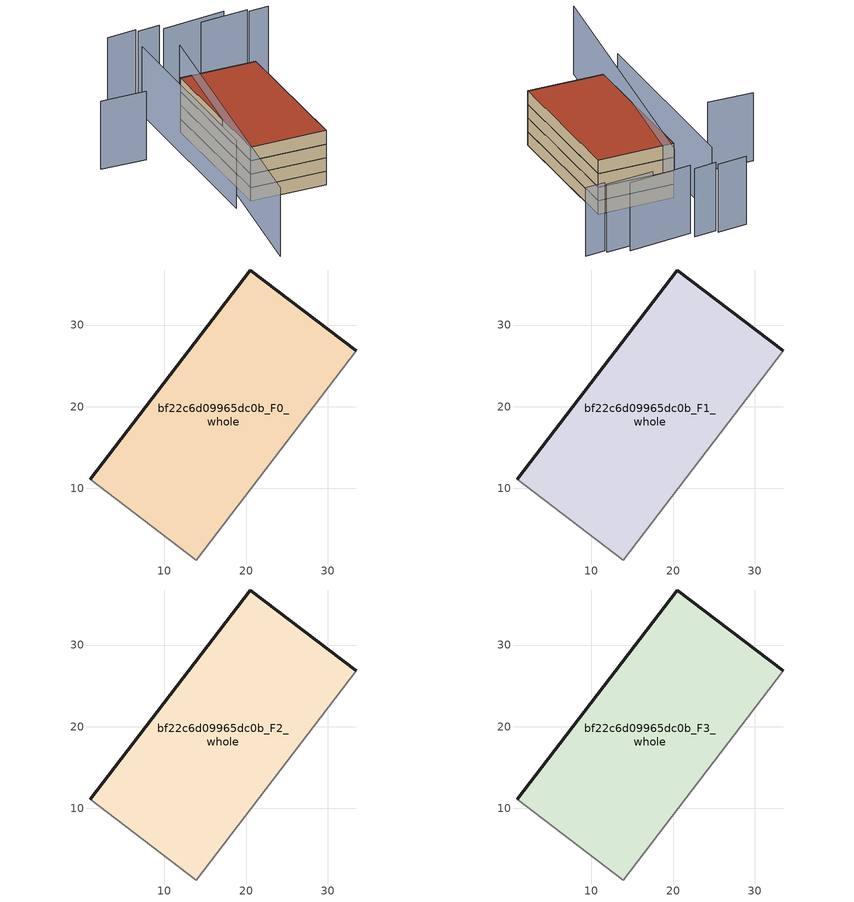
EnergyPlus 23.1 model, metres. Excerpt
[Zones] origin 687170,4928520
bf22c6d09965dc0b_F0_whole
 floor ground (EU_floor_Construction): 13.91,1.2 33.49,26.83 20.51,36.75 0.92,11.13 z0
 wall outside (EU_wall_Construction): 0.92,11.13 20.51,36.75 33.49,26.83 z0:3
 wall adiabatic (EU_wall_Construction): 33.49,26.83 13.91,1.2 0.92,11.13 z0:3
bf22c6d09965dc0b_F1_whole
 floor to bf22c6d09965dc0b_F0_whole (EU_floor_Construction): 13.9,1.2 33.49,26.83 20.5,36.75 0.92,11.13 z3
 wall outside (EU_wall_Construction): 0.92,11.13 20.51,36.75 33.49,26.83 z3:6
 wall adiabatic (EU_wall_Construction): 33.49,26.83 13.91,1.2 0.92,11.13 z3:6
bf22c6d09965dc0b_F2_whole
 floor to bf22c6d09965dc0b_F1_whole (EU_floor_Construction): 13.9,1.2 33.49,26.83 20.5,36.75 0.92,11.13 z6
 wall outside (EU_wall_Construction): 0.92,11.13 20.51,36.75 33.49,26.83 z6:9
 wall adiabatic (EU_wall_Construction): 33.49,26.83 13.91,1.2 0.92,11.13 z6:9
bf22c6d09965dc0b_F3_whole
 floor to bf22c6d09965dc0b_F2_whole (EU_floor_Construction): 13.9,1.2 33.49,26.83 20.5,36.75 0.92,11.13 z9
 wall outside (EU_wall_Construction): 0.92,11.13 20.51,36.75 33.49,26.83 z9:12
 wall adiabatic (EU_wall_Construction): 33.49,26.83 13.91,1.2 0.92,11.13 z9:12
 roof outside (EU_roof_Construction): 33.49,26.83 13.91,1.2 0.92,11.13 20.51,36.75 z12
shading: -0.44,43.38 7.25,37.33 / 23.66,46.64 -3,12.3 / 50.13,32.66 46.47,34.92 / -16.81,-4.52 27.55,40.43 / 46.87,35.57 38.13,41.16 / 44.25,39.36 32.32,46.45 / 33.13,47.82 28.95,50.3 / 29.44,51.12 23.97,54.38 z0:15
[Building]
EU S2 Campaign: North Axis=0; Terrain=City; Solar Distribution=FullExterior
[Site:Location]
Bologna: Latitude=44.5; Longitude=11.25; Time Zone=1; Elevation=37
[SizingPeriod:WeatherFileDays]
AnnualSizingPeriod: Begin Month=1; Begin Day of Month=1; End Month=12; End Day of Month=31; Day of Week for Start Day=Monday; Use Weather File Daylight Saving Period=No; Use Weather File Rain and Snow Indicators=No
[MATERIAL]
EU_InternalMass_Material: Roughness=MediumRough; Thickness=0.1; Conductivity=1; Density=1800; Specific Heat=900; Thermal Absorptance=0.9; Solar Absorptance=0.7; Visible Absorptance=0.7
[MATERIAL:NOMASS] Roughness=MediumRough; Thermal Absorptance=0.9; Solar Absorptance=0.7; Visible Absorptance=0.7
Name | Thermal Resistance
EU_wall_NoMass | 0.937881
EU_roof_NoMass | 0.548572
EU_floor_NoMass | 0.71348
[CONSTRUCTION]
EU_wall_Construction: EU_wall_NoMass
EU_roof_Construction: EU_roof_NoMass
EU_floor_Construction: EU_floor_NoMass
EU_InternalMass_Construction: EU_InternalMass_Material
[ZONE] Type=1; Multiplier=1; Ceiling Height=autocalculate; Volume=1582.19; Floor Area=autocalculate; Part of Total Floor Area=Yes
bf22c6d09965dc0b_F0_whole; bf22c6d09965dc0b_F1_whole; bf22c6d09965dc0b_F2_whole; bf22c6d09965dc0b_F3_whole
[INTERNALMASS] Construction=EU_InternalMass_Construction; Surface Area=527.397
Name | Zone or ZoneList
bf22c6d09965dc0b_F0_whole_EU_InternalMass | bf22c6d09965dc0b_F0_whole
bf22c6d09965dc0b_F1_whole_EU_InternalMass | bf22c6d09965dc0b_F1_whole
bf22c6d09965dc0b_F2_whole_EU_InternalMass | bf22c6d09965dc0b_F2_whole
bf22c6d09965dc0b_F3_whole_EU_InternalMass | bf22c6d09965dc0b_F3_whole
[OTHEREQUIPMENT] Fuel Type=Electricity; Design Level Calculation Method=Watts/Area; Power per Zone Floor Area=1; Fraction Latent=0; Fraction Radiant=0; Fraction Lost=0; Carbon Dioxide Generation Rate=0; EndUse Subcategory=EU_Step8_InternalGains
Name | Zone or ZoneList or Space or SpaceList | Schedule
EU_Step8_InternalGain_bf22c6d09965dc0b_F0_whole_f000 | bf22c6d09965dc0b_F0_whole | EU_Step8_GainSchedule_bf22c6d09965dc0b_F0_whole_f000
EU_Step8_InternalGain_bf22c6d09965dc0b_F1_whole_f000 | bf22c6d09965dc0b_F1_whole | EU_Step8_GainSchedule_bf22c6d09965dc0b_F1_whole_f000
EU_Step8_InternalGain_bf22c6d09965dc0b_F2_whole_f000 | bf22c6d09965dc0b_F2_whole | EU_Step8_GainSchedule_bf22c6d09965dc0b_F2_whole_f000
EU_Step8_InternalGain_bf22c6d09965dc0b_F3_whole_f000 | bf22c6d09965dc0b_F3_whole | EU_Step8_GainSchedule_bf22c6d09965dc0b_F3_whole_f000
[ZONEVENTILATION:DESIGNFLOWRATE] Schedule=EU_AlwaysOn; Design Flow Rate Calculation Method=AirChanges/Hour; Air Changes per Hour=0.687892; Ventilation Type=Natural; Fan Pressure Rise=0; Fan Total Efficiency=1; Constant Term Coefficient=1; Temperature Term Coefficient=0; Velocity Term Coefficient=0; Velocity Squared Term Coefficient=0; Minimum Indoor Temperature=-100; Maximum Indoor Temperature=100; Delta Temperature=-100; Minimum Outdoor Temperature=-100; Maximum Outdoor Temperature=100; Maximum Wind Speed=40
Name | Zone or ZoneList or Space or SpaceList
EU_ConstantAir_bf22c6d09965dc0b_F0_whole | bf22c6d09965dc0b_F0_whole
EU_ConstantAir_bf22c6d09965dc0b_F1_whole | bf22c6d09965dc0b_F1_whole
EU_ConstantAir_bf22c6d09965dc0b_F2_whole | bf22c6d09965dc0b_F2_whole
EU_ConstantAir_bf22c6d09965dc0b_F3_whole | bf22c6d09965dc0b_F3_whole
[HVACTEMPLATE:THERMOSTAT] Constant Heating Setpoint=20; Constant Cooling Setpoint=50
EU_HeatOnly_bf22c6d09965dc0b_F0_whole; EU_HeatOnly_bf22c6d09965dc0b_F1_whole; EU_HeatOnly_bf22c6d09965dc0b_F2_whole; EU_HeatOnly_bf22c6d09965dc0b_F3_whole
[HVACTEMPLATE:ZONE:IDEALLOADSAIRSYSTEM] System Availability Schedule=EU_AlwaysOn; Maximum Heating Supply Air Temperature=50; Minimum Cooling Supply Air Temperature=13; Maximum Heating Supply Air Humidity Ratio=0.0156; Minimum Cooling Supply Air Humidity Ratio=0.0077; Heating Limit=NoLimit; Cooling Limit=NoLimit; Heating Availability Schedule=EU_AlwaysOn; Cooling Availability Schedule=EU_CoolingOff; Dehumidification Control Type=ConstantSensibleHeatRatio; Cooling Sensible Heat Ratio=0.7; Dehumidification Setpoint=60; Humidification Control Type=None; Humidification Setpoint=30; Outdoor Air Method=None; Outdoor Air Flow Rate per Person=0.00944; Outdoor Air Flow Rate per Zone Floor Area=0; Outdoor Air Flow Rate per Zone=0; Demand Controlled Ventilation Type=None; Outdoor Air Economizer Type=NoEconomizer; Heat Recovery Type=None; Sensible Heat Recovery Effectiveness=0.7; Latent Heat Recovery Effectiveness=0.65
Name | Template Thermostat
bf22c6d09965dc0b_F0_whole | EU_HeatOnly_bf22c6d09965dc0b_F0_whole
bf22c6d09965dc0b_F1_whole | EU_HeatOnly_bf22c6d09965dc0b_F1_whole
bf22c6d09965dc0b_F2_whole | EU_HeatOnly_bf22c6d09965dc0b_F2_whole
bf22c6d09965dc0b_F3_whole | EU_HeatOnly_bf22c6d09965dc0b_F3_whole
[SIZING:ZONE] Zone Cooling Design Supply Air Temperature Input Method=SupplyAirTemperature; Zone Cooling Design Supply Air Temperature=13; Zone Heating Design Supply Air Temperature Input Method=SupplyAirTemperature; Zone Heating Design Supply Air Temperature=50; Zone Cooling Design Supply Air Humidity Ratio=0.008; Zone Heating Design Supply Air Humidity Ratio=0.008; Cooling Design Air Flow Method=DesignDay; Cooling Design Air Flow Rate=0; Cooling Minimum Air Flow per Zone Floor Area=0.000762; Cooling Minimum Air Flow=0; Cooling Minimum Air Flow Fraction=0.2; Heating Design Air Flow Method=DesignDay; Heating Design Air Flow Rate=0; Heating Maximum Air Flow per Zone Floor Area=0.002032; Heating Maximum Air Flow=0.141576; Heating Maximum Air Flow Fraction=0.3; Account for Dedicated Outdoor Air System=No; Dedicated Outdoor Air System Control Strategy=NeutralSupplyAir; Dedicated Outdoor Air Low Setpoint Temperature for Design=autosize; Dedicated Outdoor Air High Setpoint Temperature for Design=autosize; Zone Load Sizing Method=Sensible Load Only No Latent Load; Zone Latent Cooling Design Supply Air Humidity Ratio Input Method=HumidityRatioDifference; Zone Cooling Design Supply Air Humidity Ratio Difference=0.005; Zone Latent Heating Design Supply Air Humidity Ratio Input Method=HumidityRatioDifference; Zone Humidification Design Supply Air Humidity Ratio Difference=0.005
bf22c6d09965dc0b_F0_whole; bf22c6d09965dc0b_F1_whole; bf22c6d09965dc0b_F2_whole; bf22c6d09965dc0b_F3_whole
[SCHEDULE:CONSTANT]
Name | Hourly Value
EU_AlwaysOn | 1
EU_CoolingOff | 0
[SCHEDULE:FILE] Column Number=1; Rows to Skip at Top=0; Number of Hours of Data=8760; Column Separator=Comma; Interpolate to Timestep=No; Minutes per Item=60; Adjust Schedule for Daylight Savings=Yes
Name | File
EU_Step8_GainSchedule_bf22c6d09965dc0b_F0_whole_f000 | ../../schedules/bf22c6d09965dc0b/bf22c6d09965dc0b_F0_whole_f000_gain.csv
EU_Step8_GainSchedule_bf22c6d09965dc0b_F1_whole_f000 | ../../schedules/bf22c6d09965dc0b/bf22c6d09965dc0b_F1_whole_f000_gain.csv
EU_Step8_GainSchedule_bf22c6d09965dc0b_F2_whole_f000 | ../../schedules/bf22c6d09965dc0b/bf22c6d09965dc0b_F2_whole_f000_gain.csv
EU_Step8_GainSchedule_bf22c6d09965dc0b_F3_whole_f000 | ../../schedules/bf22c6d09965dc0b/bf22c6d09965dc0b_F3_whole_f000_gain.csv
